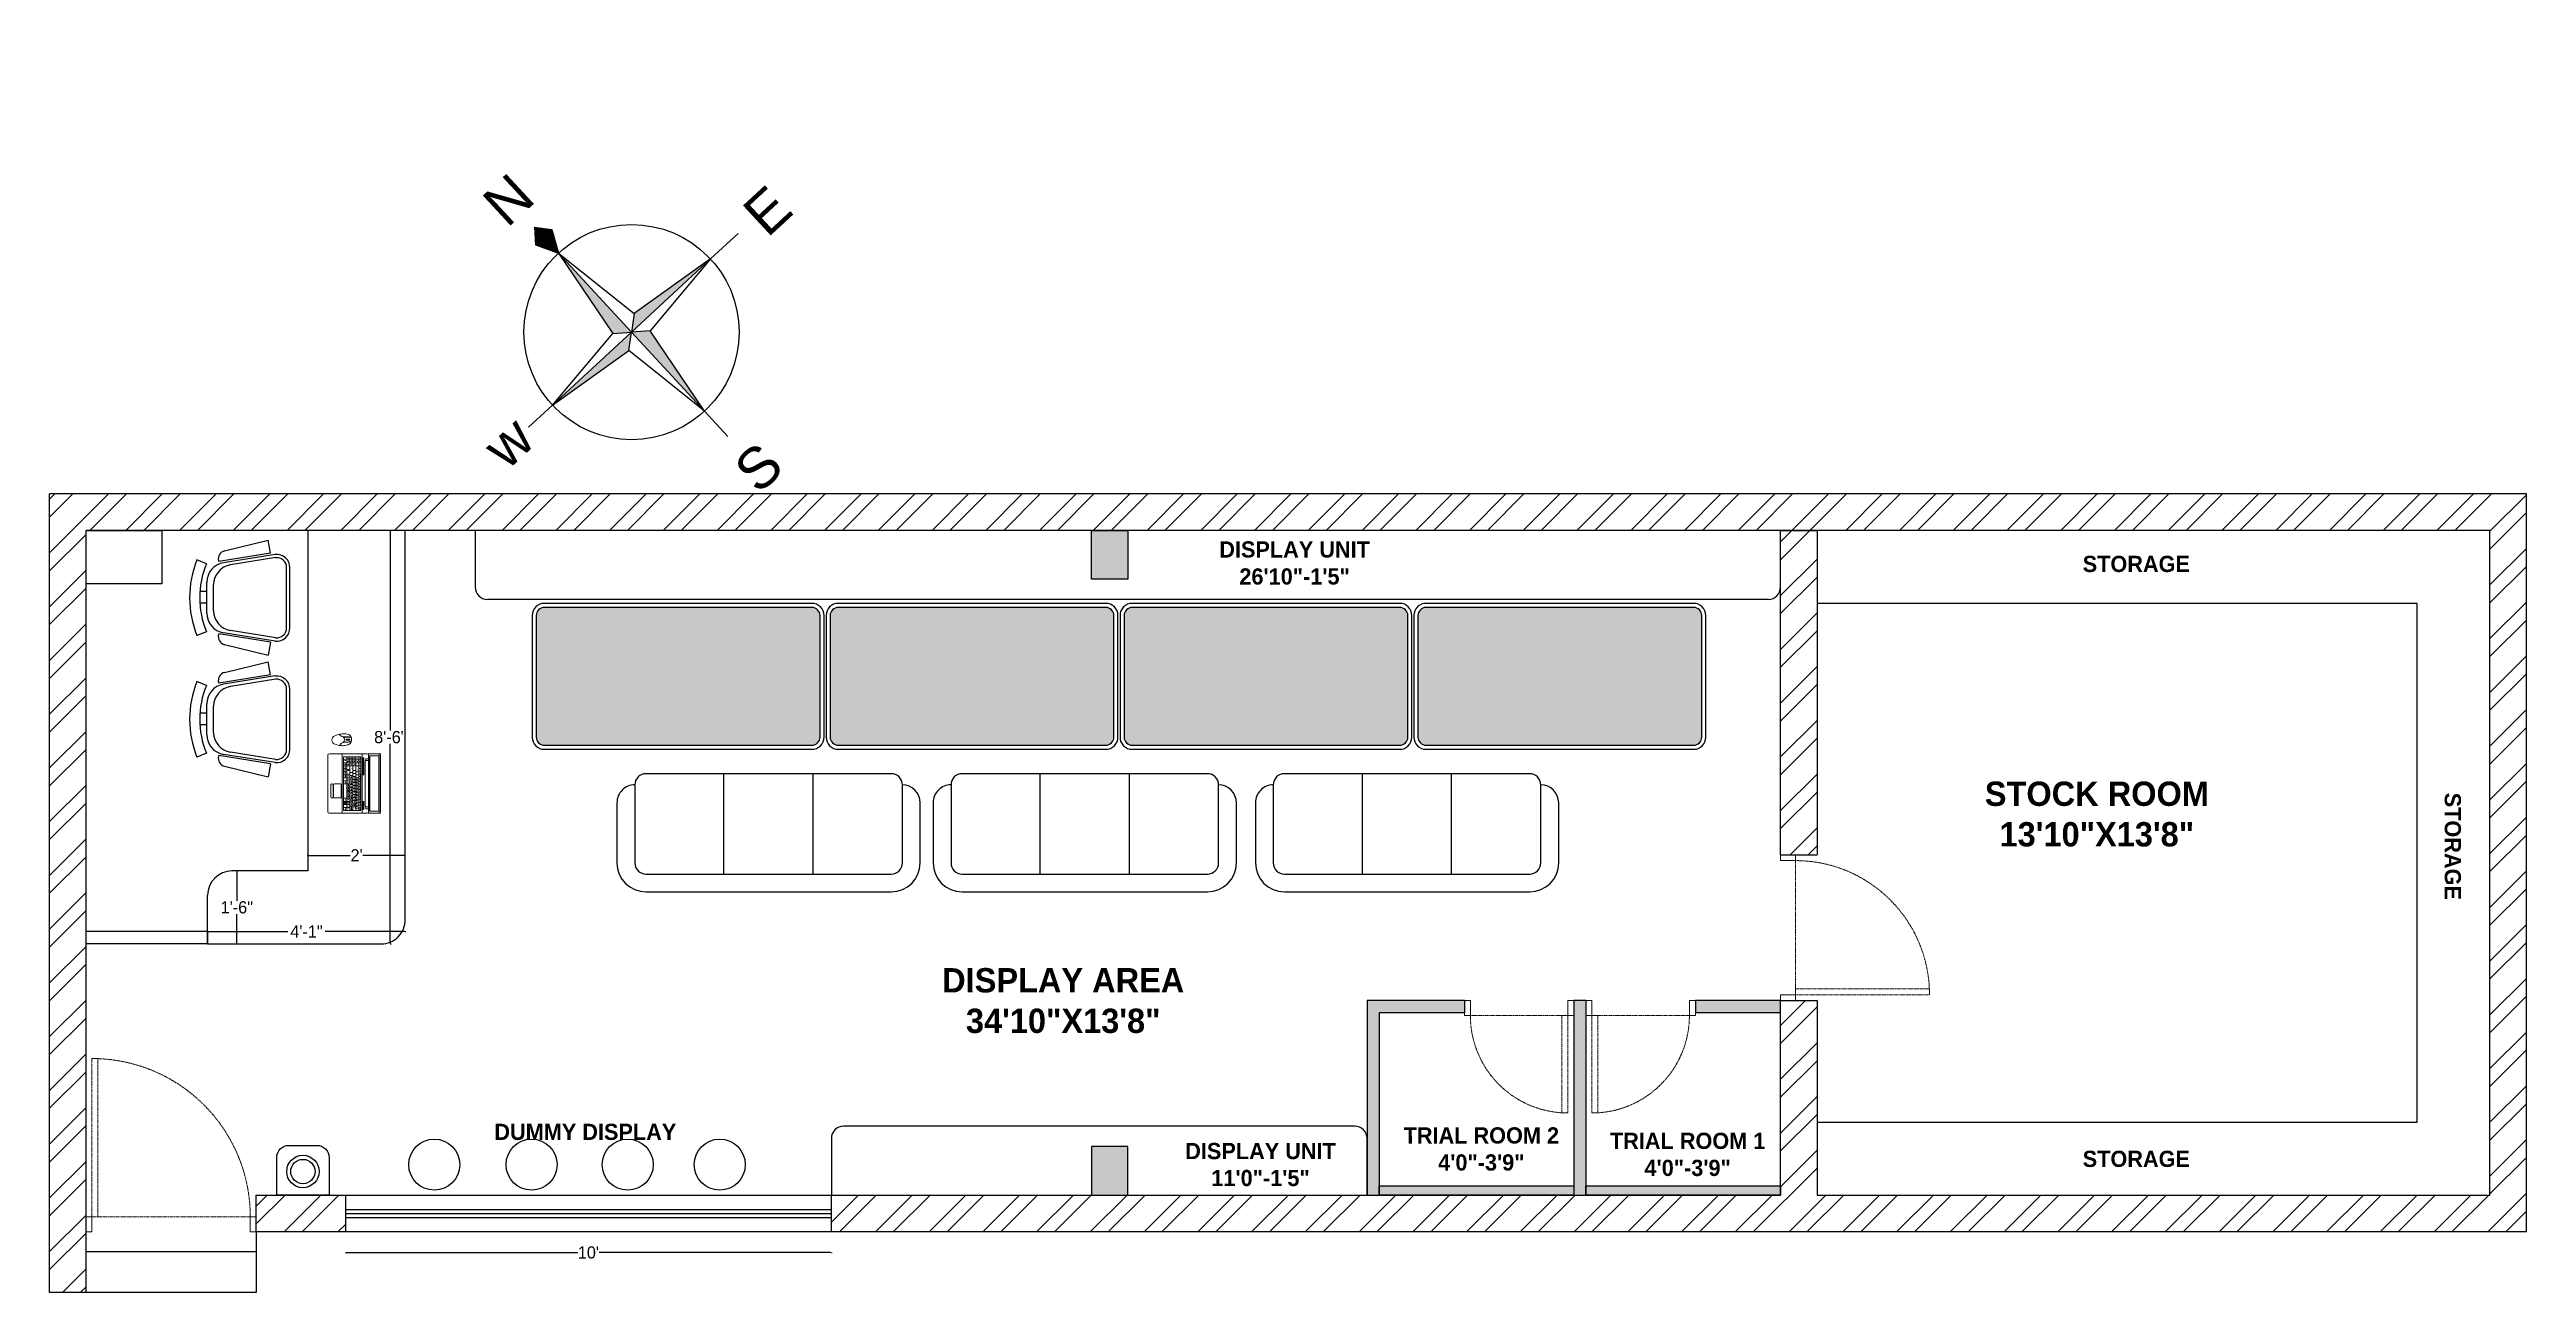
# Model space of a CAD drawing. Header units: inches. Extents: x 9636 to 21597, y -10243 to 557.
# Drawn here: x 19183 to 19794, y -2136 to -1829 of the extents above; entities that cross this region are included whole.
import ezdxf
from ezdxf.enums import TextEntityAlignment as Align

# ---------------------------------------------------------------- set-up
doc = ezdxf.new("R2010")
doc.units = ezdxf.units.IN
doc.header["$MEASUREMENT"] = 0
for name, pattern in [('AUDIT_D_060311083008-3', [0]), ('DASHED2', [0.375, 0.25, -0.125]), ('HIDDEN', [0.375, 0.25, -0.125])]:
    doc.linetypes.add(name, pattern=pattern)
for name, color, linetype in [('A-DOOR', 251, 'AUDIT_D_060311083008-3'), ('A-Door-Frame', 1, 'Continuous'), ('A-Door-Swing', 8, 'HIDDEN'), ('B-FURNITURE', 22, 'Continuous'), ('ELE', 5, 'Continuous'), ('FUR', 42, 'Continuous'), ('IEL-HATCH-002', 7, 'Continuous')]:
    doc.layers.add(name, color=color, linetype=linetype)
doc.layers.add('WALL', color=23, linetype='Continuous', lineweight=15)
doc.styles.add('HEMI', font='stylu.ttf')
doc.styles.add('Romand', font='romand.shx', dxfattribs={"bigfont": '@extfont2.shx'})
doc.styles.get("Standard").update_dxf_attribs({"font": 'arial.ttf'})
doc.dimstyles.get("Standard").update_dxf_attribs({"dimtxt": 0.18, "dimasz": 0.18, "dimexe": 0.18, "dimexo": 0.0625, "dimgap": 0.09, "dimtad": 0, "dimtih": 1, "dimtoh": 1, "dimdec": 0, "dimzin": 0, "dimdsep": 46, "dimlunit": 4, "dimtxsty": 'Standard', "dimcen": 0.09, "dimadec": 0, "dimazin": 0, "dimtfac": 1, "dimtdec": 0, "dimtofl": 0, "dimtmove": 0, "dimatfit": 3, "dimfxl": 1, "dimtolj": 1, "dimtzin": 0, "dimarcsym": 0})
pattern_1 = [(45, (7.27, 269.132), (-6.629126, 6.629126), []), (45, (11.689, 269.132), (-6.629126, 6.629126), [])]

# ---------------------------------------------------------------- blocks, each defined once
blk = doc.blocks.new('A$C470D500B')
at = {"layer": 'ELE', "true_color": 0xed1f24}
h = blk.add_hatch(color=240, dxfattribs=at)
h.paths.add_polyline_path([(25.36, 49.16), (23.85, 47.28), (25.36, 44.35)])
h.paths.add_polyline_path([(25.36, 44.35), (26.88, 47.28), (25.36, 49.16)])
at = {"layer": 'ELE', "true_color": 0x000000}
h = blk.add_hatch(color=18, dxfattribs=at)
h.paths.add_polyline_path([(27.34, 28.11), (25.36, 29.71), (25.36, 15.08)])
h.paths.add_polyline_path([(40, 29.71), (27.34, 31.31), (25.36, 29.71)])
h.paths.add_polyline_path([(25.36, 44.35), (23.38, 31.31), (25.36, 29.71)])
h.paths.add_polyline_path([(23.38, 28.11), (25.36, 29.71), (10.73, 29.71)])
at = {"layer": 'ELE', "color": 240, "true_color": 0xed1f24}
for p, q in [((25.36, 49.16), (23.85, 47.28)), ((23.85, 47.28), (25.36, 44.35)), ((25.36, 49.16), (26.88, 47.28)), ((25.36, 44.35), (25.36, 49.16)), ((26.88, 47.28), (25.36, 44.35))]:
    blk.add_line(p, q, dxfattribs=at)
at = {"layer": 'ELE', "color": 18, "true_color": 0x000000}
for p, q in [((25.36, 44.35), (23.38, 31.31)), ((25.36, 29.71), (25.36, 44.35)), ((25.36, 44.35), (27.34, 31.31)), ((10.73, 29.71), (23.38, 31.31)), ((23.38, 31.31), (25.36, 29.71)), ((27.34, 31.31), (25.36, 29.71)), ((40, 29.71), (27.34, 31.31)), ((10.73, 29.71), (6.3, 29.71)), ((10.73, 29.71), (6.3, 29.71)), ((25.36, 29.71), (10.73, 29.71)), ((10.73, 29.71), (23.38, 28.11)), ((23.38, 28.11), (25.36, 29.71)), ((25.36, 15.08), (23.38, 28.11)), ((25.36, 29.71), (25.36, 15.08)), ((27.34, 28.11), (25.36, 29.71)), ((25.36, 29.71), (40, 29.71)), ((25.36, 15.08), (27.34, 28.11)), ((40, 29.71), (27.34, 28.11)), ((40, 29.71), (45.12, 29.71)), ((40, 29.71), (45.12, 29.71)), ((25.36, 15.08), (25.36, 10.4))]:
    blk.add_line(p, q, dxfattribs=at)
blk.add_circle((25.36, 29.71), 14.63, dxfattribs=at)
at = {"layer": 'ELE', "color": 240, "true_color": 0xed1f24}
blk.add_text('N', height=5.54, dxfattribs=at).set_placement((22.5, 51.52))
at = {"layer": 'ELE', "color": 18, "true_color": 0x000000}
for s, p in [('w', (0.11, 27.33)), ('E', (47.54, 26.51)), ('S', (22.95, 1.72))]:
    blk.add_text(s, height=5.54, dxfattribs=at).set_placement(p)
blk = doc.blocks.new('rthjr')
for p, q in [((3335.61, 665.8), (3275.11, 665.8)), ((3294.36, 661.4), (3294.36, 636.65)), ((3316.36, 661.4), (3316.36, 636.65)), ((3267.96, 658.65), (3267.96, 643.8)), ((3342.76, 643.8), (3342.76, 658.65))]:
    blk.add_line(p, q)
blk.add_lwpolyline([(3275.11, 636.65), (3335.61, 636.65, 0.414214), (3338.36, 639.4), (3338.36, 658.65, 0.414214), (3335.61, 661.4), (3275.11, 661.4, 0.414214), (3272.36, 658.65), (3272.36, 639.4, 0.414214)], format="xyb", close=True)
for centre, radius, start, end in [((3275.11, 658.65), 7.15, 90, 180), ((3335.61, 658.65), 7.15, 0, 90), ((3272.36, 643.8), 4.4, 180, 270), ((3338.36, 643.8), 4.4, 270, 0)]:
    blk.add_arc(centre, radius, start, end)
blk = doc.blocks.new('*U3')
at = {"layer": 'A-Door-Frame', "lineweight": 5}
for p, q in [((0, -100), (0, 0)), ((736, -100), (736, 0))]:
    blk.add_line(p, q, dxfattribs=at)
for points in [[(0, -100), (40, -100), (40, 0), (0, 0)], [(736, -100), (696, -100), (696, 0), (736, 0)]]:
    blk.add_lwpolyline(points, dxfattribs=at)
at = {"layer": 'A-Door-Swing', "linetype": 'DASHED2', "lineweight": 5}
blk.add_line((46, 0), (702, 0), dxfattribs=at)
blk.add_lwpolyline([(40, 0), (40, 656), (80, 656), (80, 0)], close=True, dxfattribs=at)
blk.add_arc((40, 0), 656, 360, 90, dxfattribs=at)
blk = doc.blocks.new('*U2')
at = {"layer": 'A-Door-Frame', "lineweight": 5}
for p, q in [((0, -100), (0, 0)), ((736, -100), (736, 0))]:
    blk.add_line(p, q, dxfattribs=at)
for points in [[(0, -100), (40, -100), (40, 0), (0, 0)], [(736, -100), (696, -100), (696, 0), (736, 0)]]:
    blk.add_lwpolyline(points, dxfattribs=at)
at = {"layer": 'A-Door-Swing', "linetype": 'DASHED2', "lineweight": 5}
blk.add_line((46, 0), (702, 0), dxfattribs=at)
blk.add_lwpolyline([(40, 0), (40, 656), (80, 656), (80, 0)], close=True, dxfattribs=at)
blk.add_arc((40, 0), 656, 360, 90, dxfattribs=at)
blk = doc.blocks.new('laptop_top')
at = {"color": 0, "linetype": 'ByBlock', "lineweight": -2}
for p, q in [((-167, 219), (-167, 9)), ((-167, 192), (167, 192)), ((-151, 91), (-151, 182)), ((149, 174), (-151, 174)), ((149, 157), (-151, 157)), ((149, 140), (-151, 140)), ((-148, 185), (146, 185)), ((-142, 213), (-142, 228)), ((-130, 213), (-142, 213)), ((-138, 201), (-138, 198)), ((-138, 174), (-138, 157)), ((-136, 185), (-136, 174)), ((-130, 213), (-130, 228)), ((-130, 157), (-130, 140)), ((-125, 140), (-125, 123)), ((-121, 185), (-121, 174)), ((-121, 174), (-121, 157)), ((-113, 157), (-113, 140)), ((-108, 140), (-108, 123)), ((-107, 185), (-107, 174)), ((-104, 174), (-104, 157)), ((-96, 157), (-96, 140)), ((-91, 185), (-91, 174)), ((-91, 140), (-91, 123)), ((-87, 174), (-87, 157)), ((-79, 157), (-79, 140)), ((-77, 185), (-77, 174)), ((-74, 140), (-74, 123)), ((-70, 174), (-70, 157)), ((-63, 185), (-63, 174)), ((-62, 157), (-62, 140)), ((-57, 140), (-57, 123)), ((-53, 174), (-53, 157)), ((-48, 185), (-48, 174)), ((-45, 157), (-45, 140)), ((-40, 140), (-40, 123)), ((-36, 174), (-36, 157)), ((-33, 185), (-33, 174)), ((-28, 157), (-28, 140)), ((-23, 140), (-23, 123)), ((-19, 185), (-19, 174)), ((-19, 174), (-19, 157)), ((-11, 157), (-11, 140)), ((-6, 140), (-6, 123)), ((-4, 185), (-4, 174)), ((-2, 174), (-2, 157)), ((6, 157), (6, 140)), ((10, 140), (10, 123)), ((11, 185), (11, 174)), ((14, 174), (14, 157)), ((23, 157), (23, 140)), ((26, 185), (26, 174)), ((27, 140), (27, 123)), ((31, 174), (31, 157)), ((39, 157), (39, 140)), ((40, 185), (40, 174)), ((44, 140), (44, 123)), ((48, 174), (48, 157)), ((54, 185), (54, 174)), ((56, 157), (56, 140)), ((61, 140), (61, 123)), ((63, 202), (63, 195)), ((65, 174), (65, 157)), ((69, 185), (69, 174)), ((73, 157), (73, 140)), ((84, 185), (84, 174)), ((99, 185), (99, 87)), ((116, 185), (116, 87)), ((128, 213), (128, 228)), ((139, 213), (128, 213)), ((133, 185), (133, 107)), ((139, 213), (139, 228)), ((149, 182), (149, 91)), ((167, 219), (167, 9)), ((-167, 80), (167, 80)), ((158, 0), (-158, 0)), ((149, 123), (-151, 123)), ((149, 107), (-151, 107)), ((146, 87), (-148, 87)), ((-134, 107), (-134, 87)), ((-117, 123), (-117, 107)), ((-117, 107), (-117, 87)), ((-100, 123), (-100, 107)), ((-100, 107), (-100, 87)), ((-83, 123), (-83, 107)), ((-83, 107), (-83, 87)), ((-81, 37), (-81, 71)), ((-81, 25), (-81, 22)), ((-77, 75), (-6, 75)), ((-77, 32), (-6, 32)), ((-77, 29), (-6, 29)), ((-77, 17), (-6, 17)), ((-66, 123), (-66, 107)), ((-49, 123), (-49, 107)), ((-32, 123), (-32, 107)), ((-15, 123), (-15, 107)), ((-2, 107), (-2, 87)), ((-1, 71), (-1, 37)), ((-1, 25), (-1, 22)), ((2, 123), (2, 107)), ((15, 107), (15, 87)), ((19, 123), (19, 107)), ((32, 107), (32, 87)), ((35, 123), (35, 107)), ((49, 107), (49, 87)), ((49, 97), (99, 97)), ((52, 123), (52, 107)), ((66, 107), (66, 87)), ((82, 107), (82, 87))]:
    blk.add_line(p, q, dxfattribs=at)
for points in [[(-167, 231), (-167, 291)], [(-161, 294), (161, 294)], [(161, 288), (-161, 288)], [(167, 291), (167, 231)], [(161, 228), (-161, 228)], [(155, 236), (-155, 236)], [(-124, 209), (122, 209)]]:
    blk.add_lwpolyline(points, dxfattribs=at)
for points in [[(-155, 285), (-155, 234), (155, 234), (155, 285), (-155, 285)], [(37, 130), (35, 134), (35, 130), (34, 130), (34, 134), (37, 130), (37, 134), (37, 134), (37, 130)], [(35, 135), (35, 135), (35, 135), (36, 135), (37, 135), (37, 135), (37, 135), (37, 134), (36, 134), (35, 135), (35, 135), (35, 135), (35, 135)]]:
    blk.add_lwpolyline(points, close=True, dxfattribs=at)
for points in [[(-144, 202), (-133, 202, -0.414214), (-130, 199), (-130, 198, -0.414214), (-133, 195), (-144, 195, -0.414214), (-146, 198), (-146, 199, -0.414214)], [(-124, 202), (-101, 202, -0.414214), (-100, 200), (-100, 200, -0.414214), (-101, 199), (-124, 199, -0.414214), (-125, 200), (-125, 200, -0.414214)], [(-124, 198), (-101, 198, -0.414214), (-100, 196), (-100, 196, -0.414214), (-101, 195), (-124, 195, -0.414214), (-125, 196), (-125, 196, -0.414214)], [(52, 202), (92, 202, -0.414214), (95, 199), (95, 198, -0.414214), (92, 195), (52, 195, -0.414214), (49, 198), (49, 199, -0.414214)], [(99, 202), (123, 202, -0.414214), (124, 200), (124, 200, -0.414214), (123, 199), (99, 199, -0.414214), (98, 200), (98, 200, -0.414214)], [(99, 198), (123, 198, -0.414214), (124, 196), (124, 196, -0.414214), (123, 195), (99, 195, -0.414214), (98, 196), (98, 196, -0.414214)], [(129, 202), (140, 202, -0.414214), (143, 199), (143, 198, -0.414214), (140, 195), (129, 195, -0.414214), (126, 198), (126, 199, -0.414214)], [(-108, 98, 0.301668), (-112, 98), (-114, 94, -0.301668), (-109, 94)], [(-107, 102, 0.301668), (-111, 102), (-112, 99, -0.301668), (-108, 98)], [(-104, 97, -0.279065), (-108, 97), (-109, 94, 0.279065), (-105, 93)], [(-102, 101, -0.279065), (-107, 102), (-108, 98, 0.279065), (-104, 98)]]:
    blk.add_lwpolyline(points, format="xyb", close=True, dxfattribs=at)
for points, format in [([(-132, 153, 0.445, 0.445, 0), (-136, 153, 3.56, 0, 0), (-140, 153, 0, 0, 0)], "xyseb"), ([(-140, 145, 0.445, 0.445, 0), (-135, 145, 3.56, 0, 0), (-132, 145, 0, 0, 0)], "xyseb"), ([(-130, 213, 0.381204), (-124, 209, -0.067107)], "xyb"), ([(83, 166, 0.89, 0.89, 0), (76, 166, 2.67, 0, 0), (71, 166, 0, 0, 0)], "xyseb"), ([(82, 137, 0.89, 0.89, 0), (82, 130, 0.89, 0.89, 0), (76, 130, 3.56, 0, 0), (71, 130, 0, 0, 0)], "xyseb"), ([(76, 202, -0.414214), (78, 199), (78, 198, -0.414214), (76, 195)], "xyb"), ([(128, 213, -0.381204), (122, 209, 0.067107)], "xyb"), ([(-133, 115), (-133, 110, -0.414214), (-133, 110), (-135, 110, -0.414214), (-135, 110), (-135, 115), (-137, 115, -0.606815), (-137, 116), (-134, 120, -0.520567), (-134, 120), (-130, 116, -0.606815), (-131, 115), (-133, 115)], "xyb"), ([(60, 92, 0.312, 0.312, 0), (57, 92, 2.49, 0, 0), (55, 92, 0, 0, 0)], "xyseb"), ([(76, 115), (76, 110, -0.414214), (76, 110), (75, 110, -0.414214), (75, 110), (75, 115), (72, 115, -0.606815), (72, 116), (75, 120, -0.520567), (76, 120), (79, 116, -0.606815), (79, 115), (76, 115)], "xyb"), ([(74, 99, 0.312, 0.312, 0), (74, 102, 2.49, 0, 0), (74, 105, 0, 0, 0)], "xyseb"), ([(74, 94, 0.312, 0.312, 0), (74, 91, 2.49, 0, 0), (74, 89, 0, 0, 0)], "xyseb"), ([(88, 92, 0.312, 0.312, 0), (91, 92, 2.49, 0, 0), (93, 92, 0, 0, 0)], "xyseb")]:
    blk.add_lwpolyline(points, format=format, dxfattribs=at)
at = {"color": 0, "linetype": 'ByBlock', "lineweight": -2, "const_width": 0.445}
for points in [[(-140, 151), (-140, 155)], [(-132, 143), (-132, 147)]]:
    blk.add_lwpolyline(points, dxfattribs=at)
at = {"color": 0, "linetype": 'ByBlock', "lineweight": -2}
blk.add_circle((-138, 198), 1.38, dxfattribs=at)
for centre, radius, start, end in [((-158, 219), 8.9, 90, 180), ((-148, 182), 3.56, 90, 180), ((146, 182), 3.56, 0, 90), ((158, 219), 8.9, 0, 90), ((-158, 9), 8.9, 180, 270), ((-148, 91), 3.56, 180, 270), ((-77, 71), 4.45, 90, 180), ((-77, 37), 4.45, 180, 270), ((-77, 25), 4.45, 90, 180), ((-77, 22), 4.45, 180, 270), ((-6, 71), 4.45, 0, 90), ((-6, 37), 4.45, 270, 0), ((-6, 25), 4.45, 0, 90), ((-6, 22), 4.45, 270, 0), ((146, 91), 3.56, 270, 0), ((158, 9), 8.9, 270, 0)]:
    blk.add_arc(centre, radius, start, end, dxfattribs=at)
for centre, major_axis, start_param, end_param in [((-161, 291), (6.23, 0), 1.570796, 3.141593), ((-161, 285), (6.23, 0), 1.570796, 3.141593), ((161, 291), (-6.23, 0), 3.141593, 4.712389), ((161, 285), (-6.23, 0), 3.141593, 4.712389), ((-161, 231), (-6.23, 0), 0, 1.570796)]:
    blk.add_ellipse(centre, major_axis=major_axis, ratio=0.5, start_param=start_param, end_param=end_param, dxfattribs=at)
at = {"color": 0, "linetype": 'ByBlock', "lineweight": -2, "extrusion": (0, 0, -1)}
blk.add_ellipse((161, 231), major_axis=(6.23, 0), ratio=0.5, start_param=0, end_param=1.570796, dxfattribs=at)
at = {"color": 0, "linetype": 'ByBlock', "lineweight": -2, "style": 'Romand'}
for s, height, p in [('Esc', 3.56, (-149, 182)), ('F1', 3.12, (-119, 182)), ('F2', 3.12, (-105, 182)), ('F3', 3.12, (-89, 182)), ('F4', 3.12, (-75, 182)), ('F5', 3.12, (-61, 182)), ('F6', 3.12, (-46, 182)), ('F7', 3.12, (-31, 182)), ('F8', 3.12, (-17, 182)), ('F9', 3.12, (-2, 182)), ('F10', 3.12, (13, 182)), ('F11', 3.12, (28, 182)), ('F12', 3.12, (42, 182))]:
    blk.add_text(s, height=height, dxfattribs=at).set_placement(p, align=Align.MIDDLE_LEFT)
for s, height, p in [('1', 4.45, (-129, 163)), ('Q', 4.45, (-121, 149)), ('2', 4.45, (-112, 163)), ('W', 4.45, (-104, 149)), ('3', 4.45, (-95, 163)), ('E', 4.45, (-87, 149)), ('4', 4.45, (-79, 163)), ('R', 4.45, (-70, 149)), ('5', 4.45, (-62, 163)), ('T', 4.45, (-53, 149)), ('6', 4.45, (-45, 163)), ('Y', 4.45, (-37, 149)), ('7', 4.45, (-28, 163)), ('U', 4.45, (-20, 149)), ('8', 4.45, (-11, 163)), ('I', 4.45, (-3, 149)), ('9', 4.45, (6, 163)), ('O', 4.45, (14, 149)), ('0', 4.45, (23, 163)), ('P', 4.45, (31, 149)), ('7', 4.45, (107, 149)), ('.', 4.45, (107, 166)), ('/', 4.45, (124, 180)), ('+', 4.45, (124, 166)), ('8', 4.45, (124, 149)), ('-', 4.45, (141, 166)), ('*', 4.45, (141, 180)), ('9', 4.45, (141, 149)), ('Cap Lock', 3.12, (-138, 132)), ('Ctrl', 3.12, (-142, 98)), ('A', 4.45, (-116, 132)), ('Z', 4.45, (-108, 115)), ('S', 4.45, (-99, 132)), ('Alt', 3.12, (-91, 98)), ('X', 4.45, (-91, 115)), ('D', 4.45, (-82, 132)), ('C', 4.45, (-74, 115)), ('F', 4.45, (-66, 132)), ('V', 4.45, (-58, 115)), ('G', 4.45, (-49, 132)), ('B', 4.45, (-41, 115)), ('H', 4.45, (-32, 132)), ('N', 4.45, (-24, 115)), ('J', 4.45, (-15, 132)), ('M', 4.45, (-7, 115)), ('K', 4.45, (2, 132)), ('Alt', 3.12, (6, 98)), (',', 4.45, (10, 115)), ('L', 4.45, (19, 132)), ('.', 4.45, (27, 115)), ('Ctrl', 3.12, (40, 98)), ('-', 4.45, (44, 115)), ('4', 4.45, (107, 132)), ('1', 4.45, (107, 115)), ('0', 4.45, (107, 98)), ('5', 4.45, (124, 132)), ('2', 4.45, (124, 115)), ('Enter', 3.12, (133, 97)), ('6', 4.45, (141, 132)), ('3', 4.45, (141, 115))]:
    blk.add_text(s, height=height, dxfattribs=at).set_placement(p, align=Align.MIDDLE_CENTER)
blk = doc.blocks.new('LAPTOP')
at = {"color": 18, "lineweight": 9, "true_color": 0x000000}
for points in [[(65837.86, 13818.52, -0.241004), (65836.7, 13818.93, -0.217003), (65836.62, 13822.52, -0.752527), (65838.71, 13822.62, -0.115399), (65839.22, 13820.18, -0.099122), (65838.97, 13819.04, -0.240483), (65837.86, 13818.52)], [(65837.39, 13818.54, -0.055019), (65837.17, 13819.31, -0.050601), (65837.12, 13820.05, 0.084687), (65837.08, 13820.53, 0.175899), (65836.56, 13821.3, 0.569307), (65836.31, 13821.19, 0.064428), (65836.32, 13820.16, 0.081238), (65836.7, 13818.93, 0.150456), (65837.39, 13818.54)], [(65838.31, 13818.58, 0.071754), (65838.47, 13819.55, 0.043169), (65838.43, 13820.18, -0.269309), (65838.92, 13821.43, -0.36617), (65839.12, 13821.37, -0.160325), (65838.97, 13819.04, -0.150096), (65838.32, 13818.58)], [(65838.25, 13818.57, 0.141108), (65838.33, 13820.07, -0.211379), (65838.42, 13820.54, -0.412702), (65837.08, 13820.53, -0.176997), (65837.2, 13820.02, 0.141094), (65837.43, 13818.53, 0.080592), (65837.86, 13818.52, 0.075205), (65838.25, 13818.56)], [(65837.64, 13819.59), (65837.68, 13818.99, 0.837339), (65837.9, 13819.04), (65837.87, 13819.74, 1), (65837.64, 13819.73)]]:
    blk.add_lwpolyline(points, format="xyb", close=True, dxfattribs=at)
at = {"color": 18, "lineweight": 9, "true_color": 0x000000, "xscale": -0.044059898217101, "yscale": 0.044059898217101, "zscale": 0.044059898217101, "rotation": 180}
blk.add_blockref('laptop_top', (65826.95, 13824.35), dxfattribs=at)
blk = doc.blocks.new('*D18')
at = {"color": 0, "lineweight": -2, "transparency": 16777216}
for p, q in [((19267.28, -1948.14), (19267.5, -1948.14)), ((19267.28, -2050.14), (19267.5, -2050.14))]:
    blk.add_line(p, q, dxfattribs=at)
at = {"color": 5, "lineweight": -2, "transparency": 16777216}
for p, q in [((19267.32, -1948.32), (19267.32, -1997.5)), ((19267.32, -2049.96), (19267.32, -2000.79))]:
    blk.add_line(p, q, dxfattribs=at)
at = {"color": 5, "transparency": 16777216}
for points in [[(19267.29, -1948.32), (19267.35, -1948.32), (19267.32, -1948.14)], [(19267.29, -2049.96), (19267.35, -2049.96), (19267.32, -2050.14)]]:
    blk.add_solid(points, dxfattribs=at)
at = {"layer": 'Defpoints', "color": 0, "transparency": 16777216}
for p in [(19247.01, -1948.14), (19267.32, -1948.14), (19265.01, -2050.14)]:
    blk.add_point(p, dxfattribs=at)
at = {"color": 5, "transparency": 16777216, "insert": (19267.32, -1999.14), "char_height": 3, "attachment_point": 5, "style": 'HEMI'}
blk.add_mtext('\\A1;8\'-6"', dxfattribs=at)
blk = doc.blocks.new('*D20')
at = {"color": 0, "lineweight": -2, "transparency": 16777216}
for p, q in [((19256.26, -2126.25), (19256.26, -2126.47)), ((19376.11, -2126.25), (19376.11, -2126.47))]:
    blk.add_line(p, q, dxfattribs=at)
at = {"color": 5, "lineweight": -2, "transparency": 16777216}
for p, q in [((19256.44, -2126.29), (19313.56, -2126.29)), ((19375.93, -2126.29), (19318.8, -2126.29))]:
    blk.add_line(p, q, dxfattribs=at)
at = {"color": 5, "transparency": 16777216}
for points in [[(19256.44, -2126.26), (19256.44, -2126.32), (19256.26, -2126.29)], [(19375.93, -2126.26), (19375.93, -2126.32), (19376.11, -2126.29)]]:
    blk.add_solid(points, dxfattribs=at)
at = {"layer": 'Defpoints', "color": 0, "transparency": 16777216}
for p in [(19256.26, -2121.14), (19376.11, -2121.14), (19256.26, -2126.29)]:
    blk.add_point(p, dxfattribs=at)
at = {"color": 5, "transparency": 16777216, "insert": (19316.18, -2126.29), "char_height": 3, "attachment_point": 5, "style": 'HEMI'}
blk.add_mtext("\\A1;10'", dxfattribs=at)
blk = doc.blocks.new('*U10')
at = {"layer": 'A-Door-Frame', "lineweight": 5}
for p, q in [((0, -100), (0, 0)), ((982, -100), (982, 0))]:
    blk.add_line(p, q, dxfattribs=at)
for points in [[(0, -100), (40, -100), (40, 0), (0, 0)], [(982, -100), (942, -100), (942, 0), (982, 0)]]:
    blk.add_lwpolyline(points, dxfattribs=at)
at = {"layer": 'A-Door-Swing', "linetype": 'DASHED2', "lineweight": 5}
blk.add_line((48, 0), (950, 0), dxfattribs=at)
blk.add_lwpolyline([(40, 0), (40, 902), (80, 902), (80, 0)], close=True, dxfattribs=at)
blk.add_arc((40, 0), 902, 360, 90, dxfattribs=at)
blk = doc.blocks.new('*U11')
at = {"layer": 'A-Door-Frame', "lineweight": 5}
for p, q in [((0, -100), (0, 0)), ((1145, -100), (1145, 0))]:
    blk.add_line(p, q, dxfattribs=at)
for points in [[(0, -100), (40, -100), (40, 0), (0, 0)], [(1145, -100), (1105, -100), (1105, 0), (1145, 0)]]:
    blk.add_lwpolyline(points, dxfattribs=at)
at = {"layer": 'A-Door-Swing', "linetype": 'DASHED2', "lineweight": 5}
blk.add_line((50, 0), (1115, 0), dxfattribs=at)
blk.add_lwpolyline([(40, 0), (40, 1065), (80, 1065), (80, 0)], close=True, dxfattribs=at)
blk.add_arc((40, 0), 1065, 360, 90, dxfattribs=at)
blk = doc.blocks.new('AG')
at = {"layer": 'B-FURNITURE', "color": 18, "true_color": 0x000000}
for p, q in [((18650.97, -2604.12), (18634.07, -2604.12)), ((18650.97, -2605.06), (18634.07, -2605.06)), ((18630.05, -2609.58), (18626.37, -2610.17)), ((18629.34, -2622.43), (18626.37, -2610.17)), ((18630.05, -2609.58), (18632.38, -2624.09)), ((18630.35, -2608.23), (18632.68, -2622.74)), ((18631.27, -2608.08), (18633.32, -2620.8)), ((18653.76, -2608.08), (18651.72, -2620.8)), ((18654.68, -2608.23), (18652.35, -2622.74)), ((18654.98, -2609.58), (18652.65, -2624.09)), ((18654.98, -2609.58), (18658.67, -2610.17)), ((18655.69, -2622.43), (18658.67, -2610.17)), ((18632.38, -2624.09), (18632.16, -2624.14)), ((18646.82, -2627.45), (18638.21, -2627.45)), ((18646.19, -2625.51), (18638.84, -2625.51)), ((18640.69, -2629.36), (18640.69, -2627.45)), ((18643.94, -2629.38), (18643.94, -2627.45)), ((18652.65, -2624.09), (18652.88, -2624.14)), ((18632.98, -2627.56), (18631.91, -2630.2)), ((18652.05, -2627.56), (18653.13, -2630.2))]:
    blk.add_line(p, q, dxfattribs=at)
for centre, radius, start, end in [((18634.07, -2607.85), 3.73, 90, 185.71059), ((18634.07, -2607.85), 2.8, 90, 185.71059), ((18650.97, -2607.85), 3.73, 354.28941, 90), ((18650.97, -2607.85), 2.8, 354.28941, 90), ((18631.61, -2621.88), 2.33, 193.63667, 283.63667), ((18638.21, -2621.85), 5.6, 189.12367, 270), ((18638.84, -2619.91), 5.6, 189.12367, 270), ((18646.19, -2619.91), 5.6, 270, 350.87633), ((18646.82, -2621.85), 5.6, 270, 350.87633), ((18653.43, -2621.88), 2.33, 256.36333, 346.36333), ((18642.52, -2604.12), 28.15, 247.85911, 292.14089), ((18642.52, -2604.12), 25.3, 247.85911, 292.14089)]:
    blk.add_arc(centre, radius, start, end, dxfattribs=at)
blk = doc.blocks.new('*D19')
at = {"color": 0, "lineweight": -2, "transparency": 16777216}
for p, q in [((19222.26, -2047.04), (19222.26, -2047.26)), ((19271.01, -2047.04), (19271.01, -2047.26))]:
    blk.add_line(p, q, dxfattribs=at)
at = {"color": 5, "lineweight": -2, "transparency": 16777216}
for p, q in [((19222.44, -2047.08), (19242, -2047.08)), ((19270.83, -2047.08), (19251.27, -2047.08))]:
    blk.add_line(p, q, dxfattribs=at)
at = {"color": 5, "transparency": 16777216}
for points in [[(19222.44, -2047.05), (19222.44, -2047.11), (19222.26, -2047.08)], [(19270.83, -2047.05), (19270.83, -2047.11), (19271.01, -2047.08)]]:
    blk.add_solid(points, dxfattribs=at)
at = {"layer": 'Defpoints', "color": 0, "transparency": 16777216}
for p in [(19222.26, -2038.14), (19271.01, -2038.14), (19271.01, -2047.08)]:
    blk.add_point(p, dxfattribs=at)
at = {"color": 5, "transparency": 16777216, "insert": (19246.63, -2047.08), "char_height": 3, "attachment_point": 5, "style": 'HEMI'}
blk.add_mtext('\\A1;4\'-1"', dxfattribs=at)
blk = doc.blocks.new('*D21')
at = {"color": 0, "lineweight": -2, "transparency": 16777216}
for p, q in [((19247.01, -2028.34), (19247.01, -2028.12)), ((19271.01, -2028.34), (19271.01, -2028.12))]:
    blk.add_line(p, q, dxfattribs=at)
at = {"color": 5, "lineweight": -2, "transparency": 16777216}
for p, q in [((19247.19, -2028.3), (19257.44, -2028.3)), ((19270.83, -2028.3), (19260.58, -2028.3))]:
    blk.add_line(p, q, dxfattribs=at)
at = {"color": 5, "transparency": 16777216}
for points in [[(19247.19, -2028.27), (19247.19, -2028.33), (19247.01, -2028.3)], [(19270.83, -2028.27), (19270.83, -2028.33), (19271.01, -2028.3)]]:
    blk.add_solid(points, dxfattribs=at)
at = {"layer": 'Defpoints', "color": 0, "transparency": 16777216}
for p in [(19271.01, -2028.3), (19247.01, -2032.14), (19271.01, -2032.14)]:
    blk.add_point(p, dxfattribs=at)
at = {"color": 5, "transparency": 16777216, "insert": (19259.01, -2028.3), "char_height": 3, "attachment_point": 5, "style": 'HEMI'}
blk.add_mtext("\\A1;2'", dxfattribs=at)
blk = doc.blocks.new('*D22')
at = {"color": 0, "lineweight": -2, "transparency": 16777216}
for p, q in [((19229.48, -2032.14), (19229.27, -2032.14)), ((19229.48, -2050.14), (19229.27, -2050.14))]:
    blk.add_line(p, q, dxfattribs=at)
at = {"color": 5, "lineweight": -2, "transparency": 16777216}
for p, q in [((19229.45, -2032.32), (19229.45, -2039.5)), ((19229.45, -2049.96), (19229.45, -2042.79))]:
    blk.add_line(p, q, dxfattribs=at)
at = {"color": 5, "transparency": 16777216}
for points in [[(19229.42, -2032.32), (19229.48, -2032.32), (19229.45, -2032.14)], [(19229.42, -2049.96), (19229.48, -2049.96), (19229.45, -2050.14)]]:
    blk.add_solid(points, dxfattribs=at)
at = {"layer": 'Defpoints', "color": 0, "transparency": 16777216}
for p in [(19247.01, -2032.14), (19229.45, -2050.14), (19247.01, -2050.14)]:
    blk.add_point(p, dxfattribs=at)
at = {"color": 5, "transparency": 16777216, "insert": (19229.45, -2041.14), "char_height": 3, "attachment_point": 5, "style": 'HEMI'}
blk.add_mtext('\\A1;1\'-6"', dxfattribs=at)

msp = doc.modelspace()

# ---------------------------------------------------------------- hatches: boundary and pattern name
at = {"layer": 'IEL-HATCH-002', "true_color": 0xf27172, "transparency": 33554687}
h = msp.add_hatch(dxfattribs=at)
h.set_pattern_fill('ANSI32', color=11, scale=25)
h.set_pattern_definition(pattern_1)
h.paths.add_polyline_path([(19794.26, -1939.14), (19183.26, -1939.14), (19183.26, -2136.14), (19192.26, -2136.14), (19192.26, -1948.14), (19785.26, -1948.14), (19785.26, -2112.14), (19619.26, -2112.14), (19619.26, -2064.14), (19610.26, -2064.14), (19610.26, -2112.14), (19562.26, -2112.14), (19376.11, -2112.14), (19376.11, -2121.14), (19794.26, -2121.14), (19794.26, -2112.14)])
at = {"layer": 'IEL-HATCH-002', "true_color": 0x636466, "transparency": 33554687}
h = msp.add_hatch(color=251, dxfattribs=at)
h.dxf.hatch_style = 1
h.paths.add_polyline_path([(19449.26, -1948.14), (19440.26, -1948.14), (19440.26, -1960.14), (19449.26, -1960.14)])
h.paths.add_polyline_path([(19449.26, -2100.14), (19440.26, -2100.14), (19440.26, -2112.14), (19449.26, -2112.14)])
at = {"layer": 'IEL-HATCH-002', "true_color": 0xf27172, "transparency": 33554687}
h = msp.add_hatch(dxfattribs=at)
h.set_pattern_fill('ANSI32', color=11, scale=25)
h.set_pattern_definition(pattern_1)
h.paths.add_polyline_path([(19619.26, -1948.14), (19610.26, -1948.14), (19610.26, -2028.14), (19613.93, -2028.14), (19619.26, -2028.14)])
at = {"layer": 'IEL-HATCH-002', "true_color": 0xc7c8ca, "transparency": 33554687}
h = msp.add_hatch(dxfattribs=at)
h.set_pattern_fill('CROSS', color=9, scale=10, angle=180)
h.set_pattern_definition([(180, (37848.9305, -4595.6574), (-2.5, -2.5), [1.25, -3.75]), (270, (37848.3055, -4595.0324), (2.5, -2.5), [1.25, -3.75])])
h.paths.add_polyline_path([(19520.82, -1999.14, 0.414214), (19522.82, -2001.14), (19588.82, -2001.14, 0.414214), (19590.82, -1999.14), (19590.82, -1969.14, 0.414214), (19588.82, -1967.14), (19522.82, -1967.14, 0.414214), (19520.82, -1969.14)])
h.paths.add_polyline_path([(19448.32, -1999.14, 0.414214), (19450.32, -2001.14), (19516.32, -2001.14, 0.414214), (19518.32, -1999.14), (19518.32, -1969.14, 0.414214), (19516.32, -1967.14), (19450.32, -1967.14, 0.414214), (19448.32, -1969.14)])
h.paths.add_polyline_path([(19375.82, -1999.14, 0.414214), (19377.82, -2001.14), (19443.82, -2001.14, 0.414214), (19445.82, -1999.14), (19445.82, -1969.14, 0.414214), (19443.82, -1967.14), (19377.82, -1967.14, 0.414214), (19375.82, -1969.14)])
h.paths.add_polyline_path([(19303.32, -1999.14, 0.414214), (19305.32, -2001.14), (19371.32, -2001.14, 0.414214), (19373.32, -1999.14), (19373.32, -1969.14, 0.414214), (19371.32, -1967.14), (19305.32, -1967.14, 0.414214), (19303.32, -1969.14)])
at = {"layer": 'IEL-HATCH-002', "true_color": 0xbf9e7d, "transparency": 33554687}
h = msp.add_hatch(color=33, dxfattribs=at)
h.dxf.hatch_style = 1
h.paths.add_polyline_path([(19511.26, -2067.14), (19508.26, -2067.14), (19508.26, -2112.14), (19511.26, -2112.14), (19511.26, -2109.8)])
h.paths.add_polyline_path([(19532.26, -2064.14), (19508.26, -2064.14), (19508.26, -2067.14), (19532.26, -2067.14)])
h.paths.add_polyline_path([(19610.26, -2064.14), (19589.26, -2064.14), (19589.26, -2067.14), (19610.26, -2067.14)])
h.paths.add_polyline_path([(19562.26, -2064.14), (19559.26, -2064.14), (19559.26, -2067.81), (19559.26, -2112.14), (19562.26, -2112.14)])
at = {"layer": 'IEL-HATCH-002', "true_color": 0xf27172, "transparency": 33554687}
h = msp.add_hatch(dxfattribs=at)
h.set_pattern_fill('ANSI32', color=11, scale=25)
h.set_pattern_definition(pattern_1)
h.paths.add_polyline_path([(19256.26, -2112.14), (19234.26, -2112.14), (19234.26, -2121.14), (19256.26, -2121.14)])
at = {"layer": 'IEL-HATCH-002', "true_color": 0x7aafdf, "transparency": 33554687}
h = msp.add_hatch(color=143, dxfattribs=at)
h.dxf.hatch_style = 1
h.paths.add_polyline_path([(19562.26, -2112.14), (19610.26, -2112.14), (19610.26, -2109.8), (19562.26, -2109.8)])
h.paths.add_polyline_path([(19511.26, -2112.14), (19559.26, -2112.14), (19559.26, -2109.8), (19511.26, -2109.8)])

# ---------------------------------------------------------------- linework, layer by layer
for p, q in [((19183.26, -2136.14), (19183.26, -1939.14)), ((19192.26, -2136.14), (19192.26, -1948.14)), ((19785.26, -1948.14), (19192.26, -1948.14)), ((19247.01, -1948.14), (19247.01, -2032.14)), ((19288.26, -1948.14), (19288.26, -1962.14)), ((19610.26, -2028.14), (19610.26, -1948.14)), ((19610.26, -1948.14), (19619.26, -1948.14)), ((19610.26, -1962.14), (19610.26, -1948.14)), ((19619.26, -1948.14), (19619.26, -2028.14)), ((19785.26, -2112.14), (19785.26, -1948.14)), ((19607.26, -1965.14), (19291.26, -1965.14)), ((19767.26, -1966.14), (19619.26, -1966.14)), ((19767.26, -2094.14), (19767.26, -1966.14)), ((19610.26, -2028.14), (19619.26, -2028.14)), ((19247.01, -2032.14), (19228.26, -2032.14)), ((19222.26, -2050.14), (19222.26, -2038.14)), ((19532.26, -2064.14), (19508.26, -2064.14)), ((19508.26, -2064.14), (19508.26, -2112.14)), ((19532.26, -2064.14), (19532.26, -2067.14)), ((19562.26, -2064.14), (19559.26, -2064.14)), ((19559.26, -2064.14), (19559.26, -2112.14)), ((19562.26, -2064.14), (19562.26, -2112.14)), ((19610.26, -2064.14), (19589.26, -2064.14)), ((19589.26, -2064.14), (19589.26, -2067.14)), ((19610.26, -2112.14), (19610.26, -2064.14)), ((19610.26, -2064.14), (19619.26, -2064.14)), ((19619.26, -2064.14), (19619.26, -2112.14)), ((19532.26, -2067.14), (19511.26, -2067.14)), ((19511.26, -2067.14), (19511.26, -2112.14)), ((19610.26, -2067.14), (19589.26, -2067.14)), ((19619.26, -2094.14), (19767.26, -2094.14)), ((19234.26, -2112.14), (19610.26, -2112.14)), ((19234.26, -2121.14), (19234.26, -2112.14)), ((19256.26, -2112.14), (19256.26, -2121.14)), ((19376.11, -2121.14), (19376.11, -2112.14)), ((19619.26, -2112.14), (19785.26, -2112.14)), ((19234.26, -2126.14), (19192.26, -2126.14)), ((19234.26, -2121.14), (19794.26, -2121.14)), ((19234.26, -2121.14), (19234.26, -2136.14)), ((19234.26, -2136.14), (19183.26, -2136.14))]:
    msp.add_line(p, q)
at = {"color": 143, "true_color": 0x7aafdf}
for p, q in [((19256.26, -2115.64), (19376.11, -2115.64)), ((19256.26, -2116.64), (19376.11, -2116.64)), ((19256.26, -2117.64), (19376.11, -2117.64))]:
    msp.add_line(p, q, dxfattribs=at)
for points in [[(19794.26, -1939.14), (19183.26, -1939.14)], [(19794.26, -2121.14), (19794.26, -2112.14), (19794.26, -1939.14)]]:
    msp.add_lwpolyline(points)
for points in [[(19192.26, -1948.14), (19210.99, -1948.14), (19210.99, -1961.29), (19192.26, -1961.29)], [(19449.26, -1948.14), (19449.26, -1960.14), (19440.26, -1960.14), (19440.26, -1948.14)], [(19222.26, -2050.14), (19192.26, -2050.14), (19192.26, -2047), (19222.26, -2047)], [(19449.26, -2112.14), (19449.26, -2100.14), (19440.26, -2100.14), (19440.26, -2112.14)], [(19559.26, -2112.14), (19511.26, -2112.14), (19511.26, -2109.8), (19559.26, -2109.8)], [(19610.26, -2112.14), (19562.26, -2112.14), (19562.26, -2109.8), (19610.26, -2109.8)]]:
    msp.add_lwpolyline(points, close=True)
for points in [[(19222.26, -2050.14), (19265.01, -2050.14, 0.414214), (19271.01, -2044.14), (19271.01, -1948.14)], [(19508.26, -2112.14), (19508.26, -2098.14, 0.414214), (19505.26, -2095.14), (19379.11, -2095.14, 0.414214), (19376.11, -2098.14), (19376.11, -2112.14)]]:
    msp.add_lwpolyline(points, format="xyb")
for points in [[(19371.32, -1966.14), (19305.32, -1966.14, 0.414214), (19302.32, -1969.14), (19302.32, -1999.14, 0.414214), (19305.32, -2002.14), (19371.32, -2002.14, 0.414214), (19374.32, -1999.14), (19374.32, -1969.14, 0.414214)], [(19371.32, -1967.14), (19305.32, -1967.14, 0.414214), (19303.32, -1969.14), (19303.32, -1999.14, 0.414214), (19305.32, -2001.14), (19371.32, -2001.14, 0.414214), (19373.32, -1999.14), (19373.32, -1969.14, 0.414214)], [(19443.82, -1966.14), (19377.82, -1966.14, 0.414214), (19374.82, -1969.14), (19374.82, -1999.14, 0.414214), (19377.82, -2002.14), (19443.82, -2002.14, 0.414214), (19446.82, -1999.14), (19446.82, -1969.14, 0.414214)], [(19443.82, -1967.14), (19377.82, -1967.14, 0.414214), (19375.82, -1969.14), (19375.82, -1999.14, 0.414214), (19377.82, -2001.14), (19443.82, -2001.14, 0.414214), (19445.82, -1999.14), (19445.82, -1969.14, 0.414214)], [(19516.32, -1966.14), (19450.32, -1966.14, 0.414214), (19447.32, -1969.14), (19447.32, -1999.14, 0.414214), (19450.32, -2002.14), (19516.32, -2002.14, 0.414214), (19519.32, -1999.14), (19519.32, -1969.14, 0.414214)], [(19516.32, -1967.14), (19450.32, -1967.14, 0.414214), (19448.32, -1969.14), (19448.32, -1999.14, 0.414214), (19450.32, -2001.14), (19516.32, -2001.14, 0.414214), (19518.32, -1999.14), (19518.32, -1969.14, 0.414214)], [(19588.82, -1966.14), (19522.82, -1966.14, 0.414214), (19519.82, -1969.14), (19519.82, -1999.14, 0.414214), (19522.82, -2002.14), (19588.82, -2002.14, 0.414214), (19591.82, -1999.14), (19591.82, -1969.14, 0.414214)], [(19588.82, -1967.14), (19522.82, -1967.14, 0.414214), (19520.82, -1969.14), (19520.82, -1999.14, 0.414214), (19522.82, -2001.14), (19588.82, -2001.14, 0.414214), (19590.82, -1999.14), (19590.82, -1969.14, 0.414214)], [(19242.31, -2099.86), (19249.21, -2099.86, -0.414214), (19252.21, -2102.86), (19252.21, -2112.14), (19239.31, -2112.14), (19239.31, -2102.86, -0.414214)]]:
    msp.add_lwpolyline(points, format="xyb", close=True)
for centre, radius in [((19278.15, -2104.6), 6.3), ((19302.17, -2104.6), 6.3), ((19325.88, -2104.6), 6.3), ((19348.59, -2104.6), 6.3), ((19245.76, -2106.3), 4), ((19245.76, -2106.3), 3)]:
    msp.add_circle(centre, radius)
for centre, radius, start, end in [((19291.26, -1962.14), 3, 180, 270), ((19607.26, -1962.14), 3, 270, 0), ((19228.26, -2038.14), 6, 90, 180)]:
    msp.add_arc(centre, radius, start, end)

# ---------------------------------------------------------------- block references
at = {"xscale": 0.8790158403717984, "yscale": 0.8790158403717984, "zscale": 0.8790158403717984, "rotation": 270}
for p in [(21531.61, 14422.33), (21531.61, 14392.33)]:
    msp.add_blockref('AG', p, dxfattribs=at)
at = {"rotation": 180}
for p in [(22665.99, -1371.51), (22743.99, -1371.51), (22823.49, -1371.51)]:
    msp.add_blockref('rthjr', p, dxfattribs=at)
at = {"layer": 'A-DOOR', "lineweight": 5, "yscale": 0.03666666666666651, "zscale": 0.03666666666666651}
for name, p, xscale, rotation in [('*U10', (19613.93, -2064.14), -0.03666666666666651, 270), ('*U2', (19559.26, -2067.81), 0.03666666666666651, 180), ('*U3', (19562.26, -2067.81), -0.03666666666666651, 180)]:
    msp.add_blockref(name, p, dxfattribs=dict(at, xscale=xscale, rotation=rotation))
at = {"layer": 'A-DOOR', "lineweight": 5, "xscale": 0.03666666666666651, "yscale": 0.03666666666666651, "zscale": 0.03666666666666651}
msp.add_blockref('*U11', (19192.26, -2117.48), dxfattribs=at)
at = {"layer": 'FUR', "xscale": 1.814646060099798, "yscale": 1.814646060099798, "zscale": 1.814646060099798, "rotation": 42.77980298507691}
msp.add_blockref('A$C470D500B', (19329.66, -1970.03), dxfattribs=at)
at = {"layer": 'WALL', "color": 18, "true_color": 0x000000, "rotation": 90}
msp.add_blockref('LAPTOP', (33076.26, -67837.52), dxfattribs=at)

# ---------------------------------------------------------------- texts
at = {"color": 177, "lineweight": 15, "true_color": 0x293189, "char_height": 4, "width": 69.2136, "attachment_point": 3, "style": 'HEMI'}
for s, insert, rotation in [('\\pxqc;{\\fStylus BT|b1|i0|c0|p34;DISPLAY UNIT\\P26\'10"-1\'5"}', (19524.99, -1950.82), 0.00944), ('\\pxqc;{\\fStylus BT|b1|i0|c0|p34;STORAGE}', (19732.63, -1954.39), 0.00944), ('\\pxqc;{\\fStylus BT|b1|i0|c0|p34;STORAGE}', (19778.1, -2060.68), 270.00944), ('\\pxqc;{\\fStylus BT|b1|i0|c0|p34;DUMMY DISPLAY}', (19350.03, -2094.51), 0.00944), ('\\pxqc;{\\fStylus BT|b1|i0|c0|p34;TRIAL ROOM 2\\P4\'0"-3\'9"}', (19571.06, -2095.39), 0.00944), ('\\pxqc;{\\fStylus BT|b1|i0|c0|p34;DISPLAY UNIT\\P11\'0"-1\'5"}', (19516.59, -2099.24), 0.00944), ('\\pxqc;{\\fStylus BT|b1|i0|c0|p34;TRIAL ROOM 1\\P4\'0"-3\'9"}', (19621.95, -2096.73), 0.00944), ('\\pxqc;{\\fStylus BT|b1|i0|c0|p34;STORAGE}', (19732.63, -2101.17), 0.00944)]:
    msp.add_mtext(s, dxfattribs=dict(at, insert=insert, rotation=rotation))
at = {"color": 1, "lineweight": 15, "char_height": 6, "width": 69.2136, "attachment_point": 3, "rotation": 0.00944, "style": 'HEMI'}
for s, insert in [('\\pxqc;{\\fStylus BT|b1|i0|c0|p34;STOCK ROOM\\P13\'10"X13\'8"}', (19722.89, -2010.09)), ('\\pxqc;{\\fStylus BT|b1|i0|c0|p34;DISPLAY AREA\\P34\'10"X13\'8"}', (19467.92, -2056.11))]:
    msp.add_mtext(s, dxfattribs=dict(at, insert=insert))

# ---------------------------------------------------------------- dimensions: what is measured, and where the dimension line sits
for base, p1, p2, angle, picture, middle in [((19267.32, -1948.14), (19265.01, -2050.14), (19247.01, -1948.14), 90, '*D18', (19267.32, -1999.14)), ((19229.45, -2050.14), (19247.01, -2032.14), (19247.01, -2050.14), 90, '*D22', (19229.45, -2041.14)), ((19256.26, -2126.29), (19376.11, -2121.14), (19256.26, -2121.14), 180, '*D20', (19316.18, -2126.29))]:
    dim = msp.add_linear_dim(base=base, p1=p1, p2=p2, angle=angle, dimstyle='Standard', override={"dimtxt": 3, "dimtxsty": 'HEMI', "dimclrd": 5, "dimclrt": 5, "dimfxl": 0.03937, "dimfxlon": 1, "dimarcsym": 1})
    dim.commit()
    dim.dimension.update_dxf_attribs({"geometry": picture, "text_midpoint": middle})
for base, p1, p2, picture, middle in [((19271.01, -2028.3), (19247.01, -2032.14), (19271.01, -2032.14), '*D21', (19259.01, -2028.3)), ((19271.01, -2047.08), (19222.26, -2038.14), (19271.01, -2038.14), '*D19', (19246.63, -2047.08))]:
    dim = msp.add_linear_dim(base=base, p1=p1, p2=p2, dimstyle='Standard', override={"dimtxt": 3, "dimtxsty": 'HEMI', "dimclrd": 5, "dimclrt": 5, "dimfxl": 0.03937, "dimfxlon": 1, "dimarcsym": 1})
    dim.commit()
    dim.dimension.update_dxf_attribs({"geometry": picture, "text_midpoint": middle})

doc.saveas('drawing.dxf')
